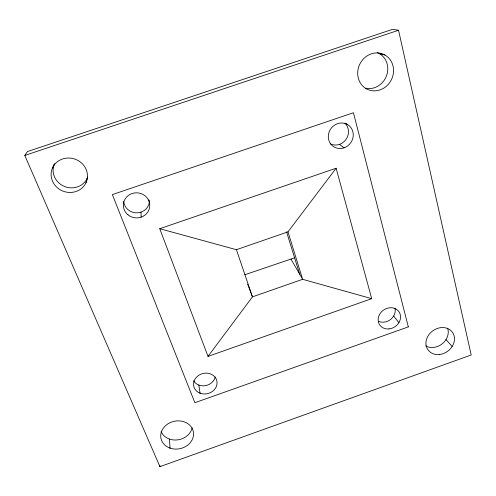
<?xml version="1.0" encoding="UTF-8"?>
<svg xmlns="http://www.w3.org/2000/svg" width="496" height="496" viewBox="0 0 496 496"><rect width="100%" height="100%" fill="white"/><g stroke="black" fill="none" stroke-linecap="round" stroke-linejoin="round"><path stroke-width="0.74" d="M85.969 182.788A18.315 17.087 19.4 0 0 67.233 158.05A18.315 17.087 19.4 0 0 54.672 184.872A18.315 17.087 19.4 0 0 85.969 182.788L87.122 178.399M52.539 167.846L54.486 163.748A17.893 16.721 20.1 0 0 64.542 186.49A17.893 16.721 20.1 0 0 87.674 177.066M24.8 155.446L27.416 151.59L392.541 29.338L398.536 30.237L471.2 354.987L159.929 466.662L24.8 155.446L398.536 30.237M208.01 356.388L252.452 296.85L302.628 279.31L371.727 298.666L336.121 168.225L159.743 228.706L208.01 356.388L371.727 298.666M159.743 228.706L236.412 249.699L287.978 231.855L336.121 168.225M244.888 274.734L294.624 257.821M379.335 53.58L384.977 55.037A19.282 17.614 -64.3 0 1 384.195 87.873A19.282 17.614 -64.3 0 1 357.69 72.751A19.282 17.614 -64.3 0 1 384.977 55.037M365.192 88.313L366.482 88.858M345.346 123.206L347.101 124.316M339.444 144.386L344.007 147.833M446.028 339.562L452.172 346.481M393.65 316.039L398.889 322.667M290.96 259.067L302.628 279.31L287.978 231.855M247.634 284.152L252.452 296.85L236.412 249.699M286.545 231.806L299.652 274.145M198.803 385.063L200.086 393.204M169.396 439.053L170.066 448.117M148.918 199.851L148.998 201.196M159.855 465.217L159.929 466.662M141.019 212.121L141.124 217.161M447.59 328.147A14.762 12.468 -35.9 0 1 442.265 343.778A14.762 12.468 -35.9 0 1 425.58 345.83M377.289 52.601A18.842 17.255 -64.8 0 1 386.75 75.113A18.842 17.255 -64.8 0 1 365.509 88.245M344.956 123.194A12.784 11.935 -54.5 0 1 345.966 139.5A12.784 11.935 -54.5 0 1 330.206 143.79M192.138 427.924A16.213 13.789 -12 0 1 177.512 439.902A16.213 13.789 -12 0 1 161.144 431.656M215.202 377.034A11.619 10.168 -14.3 0 1 205.363 385.665A11.619 10.168 -14.3 0 1 193.564 380.717M394.965 308.066A11.451 9.951 -34.4 0 1 390.767 319.35A11.451 9.951 -34.4 0 1 378.609 321.371M149.476 200.905A12.927 12.288 5.2 0 1 137.051 212.834A12.927 12.288 5.2 0 1 123.696 201.612M408.332 326.883L194.878 402.727L112.363 194.587L353.437 112.728L408.332 326.883M439.406 354.504A15.054 12.648 -35.8 0 0 452.953 333.076A15.054 12.648 -35.8 0 0 428.265 335.606A15.054 12.648 -35.8 0 0 439.406 354.504M169.861 448.049A16.548 14.006 -12.2 0 0 193.539 433.089A16.548 14.006 -12.2 0 0 168.008 423.801A16.548 14.006 -12.2 0 0 169.861 448.049M343.926 147.858A13.076 12.177 -53.9 0 0 349.68 126.189A13.076 12.177 -53.9 0 0 328.736 133.195A13.076 12.177 -53.9 0 0 343.926 147.858M389.007 328.929A11.681 10.112 -34.2 0 0 399.218 312.108A11.681 10.112 -34.2 0 0 379.812 314.024A11.681 10.112 -34.2 0 0 389.007 328.929M128.042 214.88A13.225 12.543 4.4 0 0 149.575 207.657A13.225 12.543 4.4 0 0 132.066 193.514A13.225 12.543 4.4 0 0 128.042 214.88M199.981 393.161A11.861 10.335 -14.5 0 0 217.056 382.292A11.861 10.335 -14.5 0 0 198.865 375.224A11.861 10.335 -14.5 0 0 199.981 393.161"/></g></svg>
